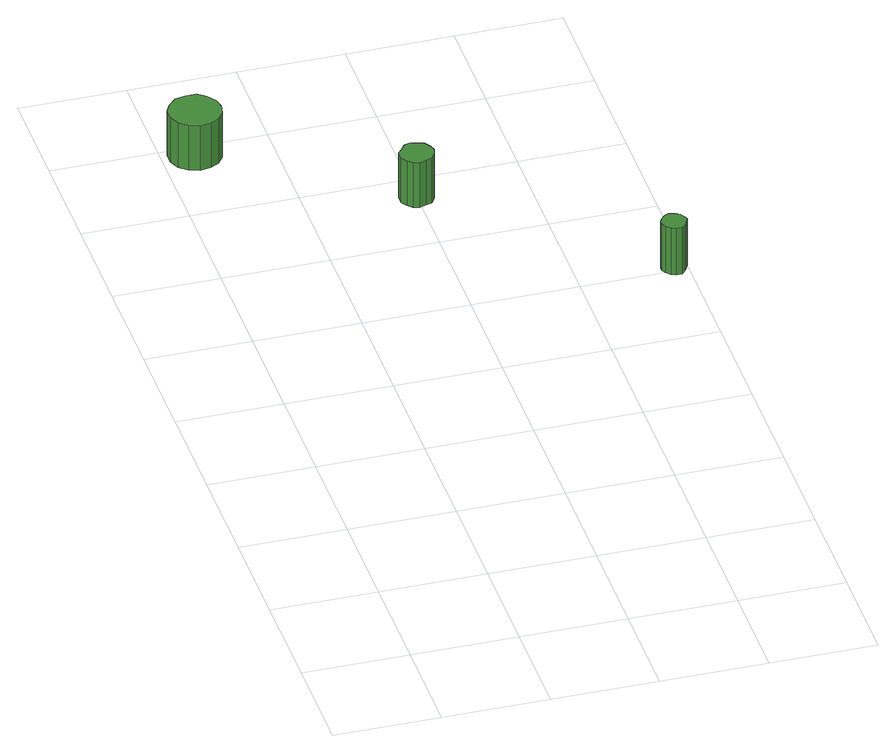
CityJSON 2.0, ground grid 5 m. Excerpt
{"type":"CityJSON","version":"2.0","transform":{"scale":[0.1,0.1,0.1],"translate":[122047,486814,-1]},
"CityObjects":{
"tree1":{"type":"SolitaryVegetationObject","attributes":{"function":"something"},"geometry":[{"type":"MultiSurface","lod":"1","boundaries":[[[0,1,2,3,4,5,6,7,8,9,10,11,12,13,14]],[[15,16,17,18,19,20,21,22,23,24,25,26,27,28,29]],[[0,29,28,1]],[[1,28,27,2]],[[2,27,26,3]],[[3,26,25,4]],[[4,25,24,5]],[[5,24,23,6]],[[6,23,22,7]],[[7,22,21,8]],[[8,21,20,9]],[[9,20,19,10]],[[10,19,18,11]],[[11,18,17,12]],[[12,17,16,13]],[[13,16,15,14]],[[14,15,29,0]]]}]},
"tree2":{"type":"SolitaryVegetationObject","attributes":{"function":"something"},"geometry":[{"type":"MultiSurface","lod":"1","boundaries":[[[30,31,32,33,34,35,36,37,38,39,40,41,42,43,44]],[[45,46,47,48,49,50,51,52,53,54,55,56,57,58,59]],[[30,59,58,31]],[[31,58,57,32]],[[32,57,56,33]],[[33,56,55,34]],[[34,55,54,35]],[[35,54,53,36]],[[36,53,52,37]],[[37,52,51,38]],[[38,51,50,39]],[[39,50,49,40]],[[40,49,48,41]],[[41,48,47,42]],[[42,47,46,43]],[[43,46,45,44]],[[44,45,59,30]]]}]},
"tree3":{"type":"SolitaryVegetationObject","attributes":{"function":"something"}},
"tree4":{"type":"SolitaryVegetationObject","attributes":{"function":"something"},"geometry":[{"type":"MultiSurface","lod":"1","boundaries":[[[60,61,62,63,64,65,66,67,68,69,70,71,72,73,74]],[[75,76,77,78,79,80,81,82,83,84,85,86,87,88,89]],[[60,89,88,61]],[[61,88,87,62]],[[62,87,86,63]],[[63,86,85,64]],[[64,85,84,65]],[[65,84,83,66]],[[66,83,82,67]],[[67,82,81,68]],[[68,81,80,69]],[[69,80,79,70]],[[70,79,78,71]],[[71,78,77,72]],[[72,77,76,73]],[[73,76,75,74]],[[74,75,89,60]]]}]},
"tree5":{"type":"SolitaryVegetationObject","attributes":{"function":"something"}},
"tree6":{"type":"SolitaryVegetationObject","attributes":{"function":"something"}},
"tree7":{"type":"SolitaryVegetationObject","attributes":{"function":"something"}},
"tree8":{"type":"SolitaryVegetationObject","attributes":{"function":"something"}},
"tree9":{"type":"SolitaryVegetationObject","attributes":{"function":"something"}},
"tree10":{"type":"SolitaryVegetationObject","attributes":{"function":"something"}},
"tree11":{"type":"SolitaryVegetationObject","attributes":{"function":"something"}},
"tree12":{"type":"SolitaryVegetationObject","attributes":{"function":"something"}}
},
"vertices":[
[27,394,32],[26,399,32],[23,403,32],[19,406,32],[14,406,32],[9,405,32],[5,401,32],[3,397,32],[3,392,32],[5,387,32],[9,384,32],[14,382,32],[19,383,32],[23,385,32],[26,389,32],[26,389,8],[23,385,8],[19,383,8],[14,382,8],[9,384,8],[5,387,8],[3,392,8],[3,397,8],[5,401,8],[9,405,8],[14,406,8],[19,406,8],[23,403,8],[26,399,8],[27,394,8],
[108,336,32],[107,339,32],[105,342,32],[102,343,32],[99,344,32],[96,343,32],[94,340,32],[92,338,32],[92,334,32],[94,331,32],[96,329,32],[99,328,32],[102,329,32],[105,330,32],[107,333,32],[107,333,8],[105,330,8],[102,329,8],[99,328,8],[96,329,8],[94,331,8],[92,334,8],[92,338,8],[94,340,8],[96,343,8],[99,344,8],[102,343,8],[105,342,8],[107,339,8],[108,336,8],
[200,253,33],[199,255,33],[198,257,33],[196,258,33],[193,259,33],[191,258,33],[189,256,33],[188,254,33],[188,252,33],[189,250,33],[191,248,33],[193,247,33],[196,247,33],[198,249,33],[199,251,33],[199,251,8],[198,249,8],[196,247,8],[193,247,8],[191,248,8],[189,250,8],[188,252,8],[188,254,8],[189,256,8],[191,258,8],[193,259,8],[196,258,8],[198,257,8],[199,255,8],[200,253,8]
]}
